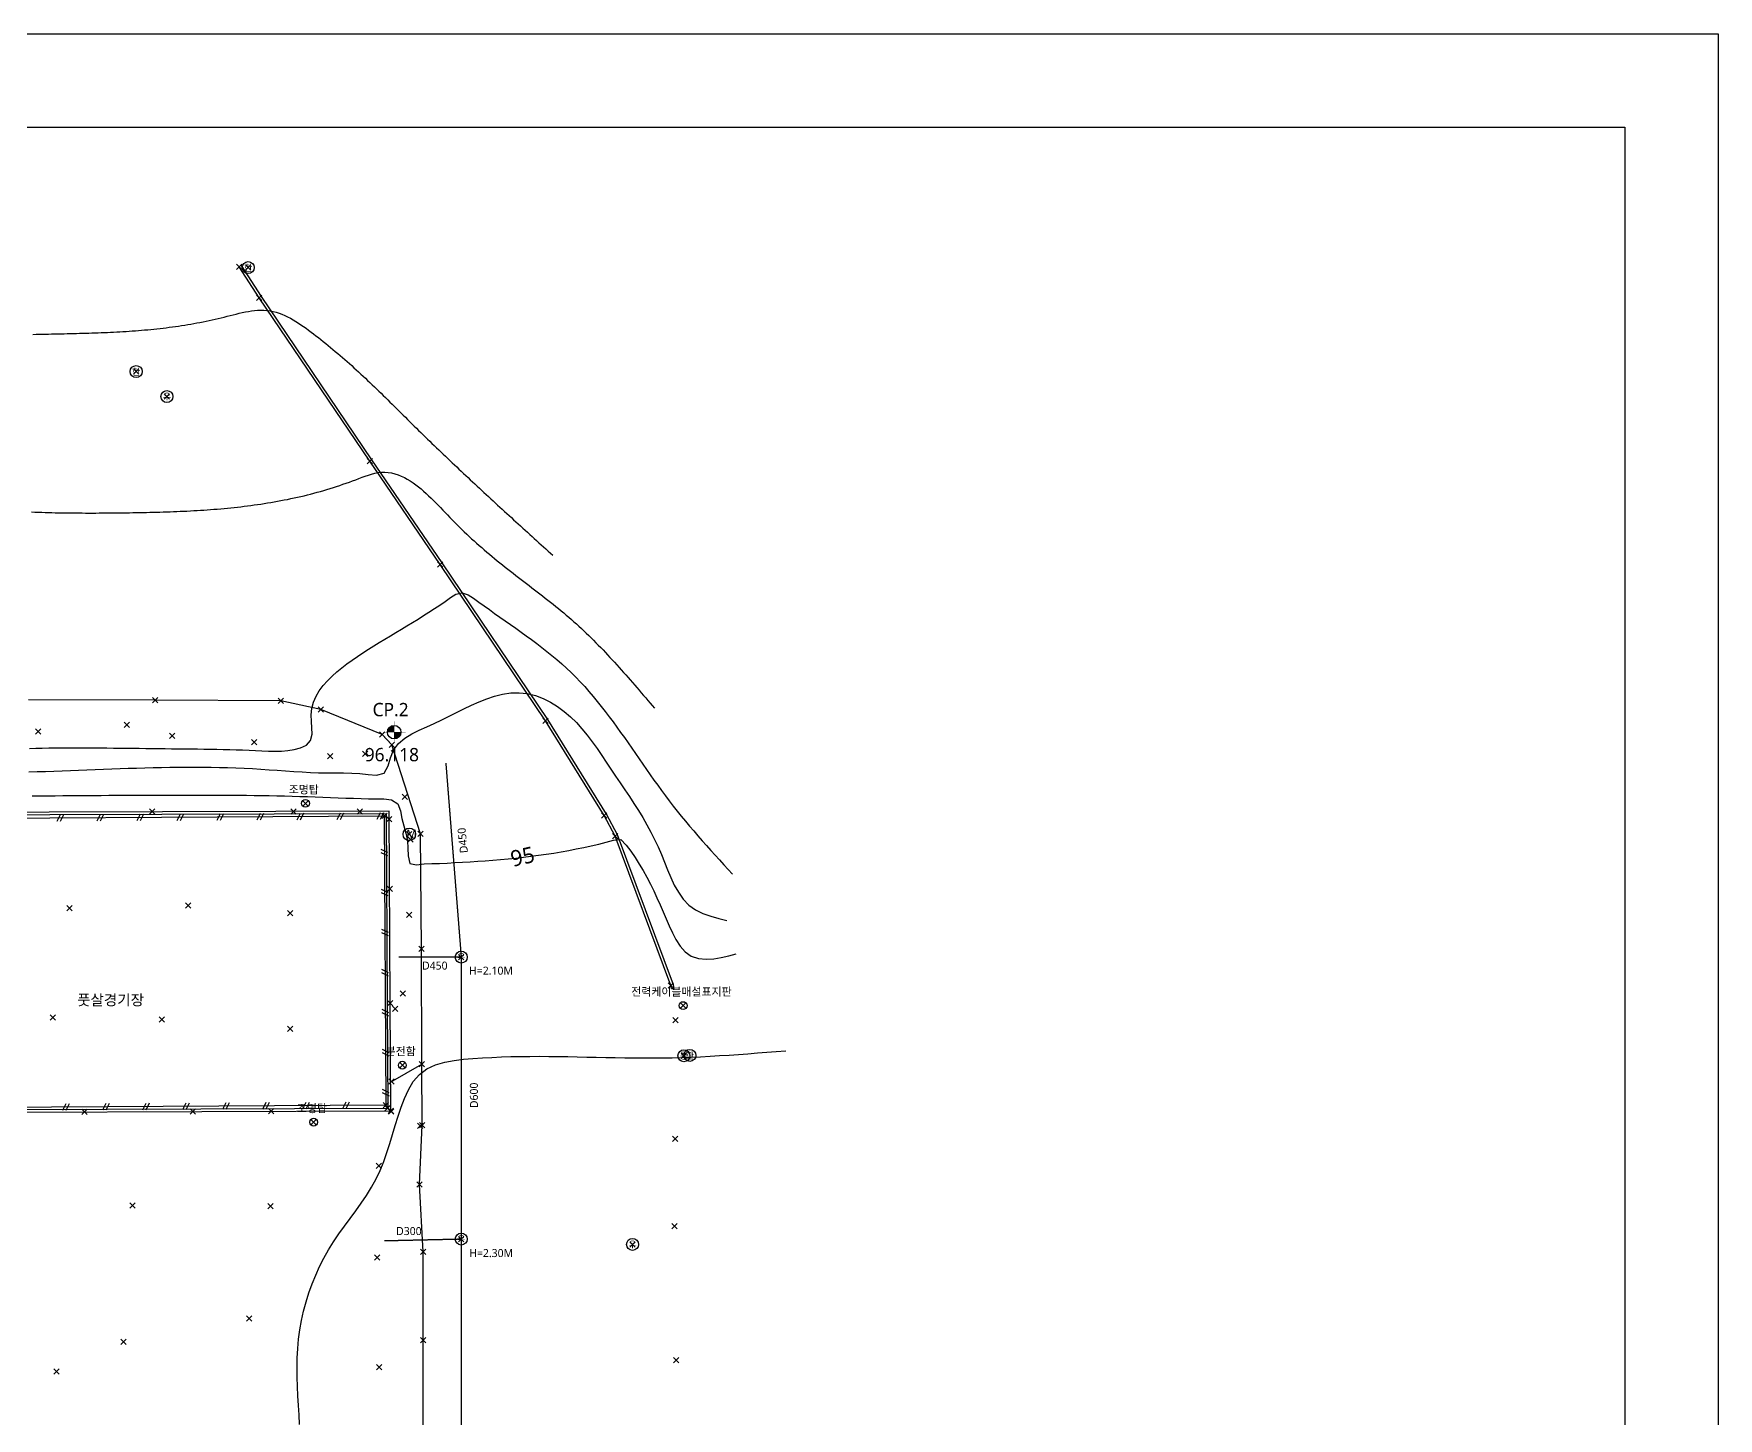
# Model space of a CAD drawing. Header units: millimetres. Extents: x 0 to 294000, y 0 to 207900.
# Drawn here: x 167671 to 294000, y 104083 to 207900 of the extents above; entities that cross this region are included whole.
import ezdxf
from ezdxf.enums import TextEntityAlignment as Align

# ---------------------------------------------------------------- set-up
doc = ezdxf.new("R2010")
doc.units = ezdxf.units.MM
doc.header["$MEASUREMENT"] = 0
doc.header["$PDMODE"] = 3
doc.header["$PDSIZE"] = 200
doc.linetypes.add('DASHED2', pattern=[0.375, 0.25, -0.125])
for name, color, linetype in [('1M(48)', 48, 'Continuous'), ('5M(86)', 86, 'Continuous'), ("CON'C(31)", 251, 'Continuous'), ('FORM', 7, 'Continuous'), ('PTLAYER', 1, 'Continuous'), ('TEXT', 7, 'Continuous'), ('경계석(33)', 6, 'Continuous'), ('기타맨홀(25)', 25, 'Continuous'), ('도근점(1)', 1, 'Continuous'), ('도시가스맨홀(50)', 50, 'Continuous'), ('우수맨홀(42)', 42, 'Continuous'), ('콘크리트수로(5)', 8, 'Continuous'), ('통신맨홀(4)', 4, 'Continuous'), ('한전맨홀(1)', 1, 'Continuous'), ('휀스(70)', 4, 'Continuous')]:
    doc.layers.add(name, color=color, linetype=linetype)
doc.styles.add('Arial_4', font='malgun.ttf')
doc.styles.add('돋음체', font='malgun.ttf')

# ---------------------------------------------------------------- blocks, each defined once
blk = doc.blocks.new('P')
at = {"layer": '휀스(70)', "linetype": 'Continuous'}
for points in [[(-0.25, -0.25), (0, 0.25)], [(0, -0.25), (0.25, 0.25)]]:
    blk.add_lwpolyline(points, dxfattribs=at)
blk = doc.blocks.new('w')
at = {"layer": '우수맨홀(42)'}
blk.add_circle((0, 0), 0.75, dxfattribs=at)
at = {"layer": '우수맨홀(42)', "style": '돋음체'}
blk.add_text('우', height=0.8, dxfattribs=at).set_placement((0, 0), align=Align.MIDDLE)
blk = doc.blocks.new('t-')
at = {"layer": '통신맨홀(4)'}
blk.add_circle((0, 0), 0.75, dxfattribs=at)
at = {"layer": '통신맨홀(4)', "style": '돋음체'}
blk.add_text('통', height=0.8, dxfattribs=at).set_placement((0.01, 0.01), align=Align.MIDDLE)
blk = doc.blocks.new('e-')
at = {"layer": '한전맨홀(1)'}
blk.add_circle((0, 0), 0.75, dxfattribs=at)
at = {"layer": '한전맨홀(1)', "style": '돋음체'}
blk.add_text('한', height=0.8, rotation=0.4266, dxfattribs=at).set_placement((0, 0), align=Align.MIDDLE)
blk = doc.blocks.new('m')
at = {"layer": '기타맨홀(25)'}
blk.add_circle((0, 0), 0.78, dxfattribs=at)
at = {"layer": '기타맨홀(25)', "linetype": 'Continuous', "style": '돋음체'}
blk.add_text('M', height=1.1, dxfattribs=at).set_placement((-0.37, -0.52))
blk = doc.blocks.new('A$C483728D8')
at = {"layer": '도근점(1)', "color": 1, "const_width": 0.506}
for points in [[(0.8, 1.08, 0.414214), (0.55, 0.82, 1)], [(0.8, 0.57, 0.414214), (1.06, 0.82, 1)]]:
    blk.add_lwpolyline(points, format="xyb", dxfattribs=at)
at = {"layer": '도근점(1)', "color": 1, "const_width": 0.02}
for points in [[(0.8, 0), (0.8, 1.63)], [(1.66, 0.82), (0, 0.82)]]:
    blk.add_lwpolyline(points, dxfattribs=at)
at = {"layer": '도근점(1)', "color": 1}
blk.add_circle((0.8, 0.82), 0.506, dxfattribs=at)

msp = doc.modelspace()

# ---------------------------------------------------------------- linework, layer by layer
at = {"layer": '1M(48)'}
for points in [[(167616, 185357), (167849, 185362), (167849, 185362), (168082, 185367), (168082, 185367), (168314, 185372), (168314, 185372), (168547, 185377), (168547, 185377), (168780, 185382), (168780, 185382), (169013, 185387), (169013, 185387), (169245, 185392), (169245, 185392), (169478, 185397), (169478, 185397), (169711, 185402), (169711, 185402), (169944, 185407), (169944, 185407), (170177, 185412), (170177, 185412), (170409, 185417), (170409, 185417), (170642, 185423), (170642, 185423), (170875, 185429), (170875, 185429), (171108, 185435), (171108, 185435), (171340, 185441), (171340, 185441), (171573, 185448), (171573, 185448), (171806, 185455), (171806, 185455), (172039, 185462), (172039, 185462), (172271, 185470), (172271, 185470), (172504, 185478), (172504, 185478), (172737, 185487), (172737, 185487), (172969, 185497), (172969, 185497), (173202, 185507), (173202, 185507), (173435, 185518), (173435, 185518), (173667, 185529), (173667, 185529), (173900, 185541), (173900, 185541), (174132, 185554), (174132, 185554), (174365, 185567), (174365, 185567), (174597, 185582), (174597, 185582), (174829, 185597), (174829, 185597), (175062, 185613), (175062, 185613), (175294, 185630), (175294, 185630), (175526, 185648), (175526, 185648), (175758, 185667), (175758, 185667), (175990, 185687), (175990, 185687), (176222, 185708), (176222, 185708), (176454, 185730), (176454, 185730), (176685, 185754), (176685, 185754), (176917, 185778), (176917, 185778), (177148, 185804), (177148, 185804), (177379, 185830), (177379, 185830), (177611, 185858), (177611, 185858), (177842, 185888), (177842, 185888), (178072, 185918), (178072, 185918), (178303, 185950), (178303, 185950), (178534, 185983), (178534, 185983), (178764, 186018), (178764, 186018), (178994, 186054), (178994, 186054), (179224, 186091), (179224, 186091), (179453, 186130), (179453, 186130), (179683, 186170), (179683, 186170), (179912, 186212), (179912, 186212), (180140, 186255), (180140, 186255), (180369, 186300), (180369, 186300), (180597, 186346), (180597, 186346), (180825, 186394), (180825, 186394), (181053, 186443), (181053, 186443), (181280, 186494), (181280, 186494), (181507, 186546), (181507, 186546), (181733, 186600), (181733, 186600), (181959, 186655), (181959, 186655), (182185, 186712), (182185, 186712), (182411, 186770), (182411, 186770), (182636, 186827), (182636, 186827), (182862, 186883), (182862, 186883), (183089, 186938), (183089, 186938), (183316, 186989), (183316, 186989), (183544, 187036), (183544, 187036), (183773, 187078), (183773, 187078), (184003, 187114), (184003, 187114), (184234, 187143), (184234, 187143), (184466, 187162), (184466, 187162), (184699, 187171), (184699, 187171), (184931, 187169), (184931, 187169), (185164, 187153), (185164, 187153), (185395, 187123), (185395, 187123), (185623, 187077), (185623, 187077), (185848, 187018), (185848, 187018), (186070, 186947), (186070, 186947), (186287, 186865), (186287, 186865), (186501, 186773), (186501, 186773), (186711, 186672), (186711, 186672), (186918, 186564), (186918, 186564), (187120, 186450), (187120, 186450), (187320, 186330), (187320, 186330), (187516, 186205), (187516, 186205), (187710, 186076), (187710, 186076), (187902, 185944), (187902, 185944), (188092, 185809), (188092, 185809), (188280, 185672), (188280, 185672), (188467, 185533), (188467, 185533), (188653, 185393), (188653, 185393), (188838, 185252), (188838, 185252), (189022, 185109), (189022, 185109), (189206, 184966), (189206, 184966), (189388, 184821), (189388, 184821), (189570, 184675), (189570, 184675), (189751, 184529), (189751, 184529), (189930, 184381), (189930, 184381), (190110, 184232), (190110, 184232), (190288, 184083), (190288, 184083), (190466, 183932), (190466, 183932), (190643, 183781), (190643, 183781), (190819, 183628), (190819, 183628), (190994, 183475), (190994, 183475), (191169, 183321), (191169, 183321), (191343, 183167), (191343, 183167), (191516, 183011), (191516, 183011), (191689, 182855), (191689, 182855), (191861, 182698), (191861, 182698), (192032, 182540), (192032, 182540), (192203, 182382), (192203, 182382), (192373, 182223), (192373, 182223), (192543, 182064), (192543, 182064), (192712, 181904), (192712, 181904), (192881, 181744), (192881, 181744), (193050, 181583), (193050, 181583), (193218, 181422), (193218, 181422), (193385, 181260), (193385, 181260), (193552, 181098), (193552, 181098), (193719, 180936), (193719, 180936), (193886, 180773), (193886, 180773), (194052, 180610), (194052, 180610), (194218, 180447), (194218, 180447), (194384, 180284), (194384, 180284), (194550, 180120), (194550, 180120), (194716, 179957), (194716, 179957), (194881, 179793), (194881, 179793), (195046, 179629), (195046, 179629), (195212, 179465), (195212, 179465), (195377, 179301), (195377, 179301), (195543, 179137), (195543, 179137), (195708, 178973), (195708, 178973), (195873, 178810), (195873, 178810), (196039, 178646), (196039, 178646), (196205, 178483), (196205, 178483), (196371, 178319), (196371, 178319), (196537, 178156), (196537, 178156), (196703, 177993), (196703, 177993), (196870, 177830), (196870, 177830), (197037, 177668), (197037, 177668), (197204, 177506), (197204, 177506), (197371, 177344), (197371, 177344), (197538, 177182), (197538, 177182), (197706, 177020), (197706, 177020), (197874, 176859), (197874, 176859), (198042, 176698), (198042, 176698), (198210, 176537), (198210, 176537), (198378, 176376), (198378, 176376), (198547, 176215), (198547, 176215), (198715, 176054), (198715, 176054), (198884, 175894), (198884, 175894), (199053, 175734), (199053, 175734), (199222, 175574), (199222, 175574), (199391, 175414), (199391, 175414), (199561, 175254), (199561, 175254), (199730, 175095), (199730, 175095), (199900, 174935), (199900, 174935), (200070, 174776), (200070, 174776), (200240, 174617), (200240, 174617), (200410, 174458), (200410, 174458), (200580, 174299), (200580, 174299), (200751, 174140), (200751, 174140), (200921, 173982), (200921, 173982), (201092, 173823), (201092, 173823), (201263, 173665), (201263, 173665), (201433, 173507), (201433, 173507), (201604, 173349), (201604, 173349), (201775, 173191), (201775, 173191), (201946, 173033), (201946, 173033), (202118, 172875), (202118, 172875), (202289, 172717), (202289, 172717), (202460, 172560), (202460, 172560), (202632, 172402), (202632, 172402), (202803, 172245), (202803, 172245), (202975, 172087), (202975, 172087), (203147, 171930), (203147, 171930), (203318, 171773), (203318, 171773), (203490, 171616), (203490, 171616), (203662, 171459), (203662, 171459), (203834, 171302), (203834, 171302), (204006, 171145), (204006, 171145), (204178, 170988), (204178, 170988), (204350, 170831), (204350, 170831), (204522, 170674), (204522, 170674), (204694, 170517), (204694, 170517), (204867, 170361), (204867, 170361), (205039, 170204), (205039, 170204), (205211, 170047), (205211, 170047), (205383, 169891), (205383, 169891), (205556, 169734), (205556, 169734), (205728, 169578), (205728, 169578), (205900, 169421), (205900, 169421), (206073, 169265), (206073, 169265), (206245, 169108), (206245, 169108), (206418, 168952), (206418, 168952), (206590, 168795)], [(167511, 172038), (167764, 172029), (167764, 172029), (168017, 172020), (168017, 172020), (168271, 172013), (168271, 172013), (168524, 172005), (168524, 172005), (168777, 171999), (168777, 171999), (169031, 171993), (169031, 171993), (169284, 171987), (169284, 171987), (169537, 171982), (169537, 171982), (169791, 171978), (169791, 171978), (170044, 171974), (170044, 171974), (170297, 171971), (170297, 171971), (170551, 171968), (170551, 171968), (170804, 171966), (170804, 171966), (171058, 171964), (171058, 171964), (171311, 171963), (171311, 171963), (171564, 171962), (171564, 171962), (171818, 171962), (171818, 171962), (172071, 171962), (172071, 171962), (172325, 171962), (172325, 171962), (172578, 171963), (172578, 171963), (172832, 171964), (172832, 171964), (173085, 171966), (173085, 171966), (173338, 171968), (173338, 171968), (173592, 171970), (173592, 171970), (173845, 171973), (173845, 171973), (174099, 171976), (174099, 171976), (174352, 171979), (174352, 171979), (174605, 171983), (174605, 171983), (174859, 171987), (174859, 171987), (175112, 171991), (175112, 171991), (175366, 171995), (175366, 171995), (175619, 172000), (175619, 172000), (175872, 172005), (175872, 172005), (176126, 172010), (176126, 172010), (176379, 172016), (176379, 172016), (176632, 172022), (176632, 172022), (176886, 172028), (176886, 172028), (177139, 172035), (177139, 172035), (177392, 172043), (177392, 172043), (177646, 172051), (177646, 172051), (177899, 172060), (177899, 172060), (178152, 172069), (178152, 172069), (178405, 172079), (178405, 172079), (178658, 172089), (178658, 172089), (178912, 172100), (178912, 172100), (179165, 172112), (179165, 172112), (179418, 172125), (179418, 172125), (179671, 172139), (179671, 172139), (179924, 172153), (179924, 172153), (180177, 172169), (180177, 172169), (180430, 172185), (180430, 172185), (180683, 172202), (180683, 172202), (180935, 172220), (180935, 172220), (181188, 172240), (181188, 172240), (181441, 172260), (181441, 172260), (181693, 172281), (181693, 172281), (181946, 172304), (181946, 172304), (182198, 172327), (182198, 172327), (182450, 172352), (182450, 172352), (182702, 172378), (182702, 172378), (182954, 172406), (182954, 172406), (183206, 172434), (183206, 172434), (183458, 172464), (183458, 172464), (183709, 172495), (183709, 172495), (183960, 172528), (183960, 172528), (184211, 172562), (184211, 172562), (184462, 172597), (184462, 172597), (184713, 172634), (184713, 172634), (184964, 172673), (184964, 172673), (185214, 172713), (185214, 172713), (185464, 172754), (185464, 172754), (185714, 172797), (185714, 172797), (185963, 172842), (185963, 172842), (186212, 172889), (186212, 172889), (186461, 172937), (186461, 172937), (186709, 172986), (186709, 172986), (186958, 173038), (186958, 173038), (187205, 173091), (187205, 173091), (187453, 173146), (187453, 173146), (187700, 173203), (187700, 173203), (187946, 173261), (187946, 173261), (188192, 173322), (188192, 173322), (188438, 173384), (188438, 173384), (188683, 173448), (188683, 173448), (188928, 173514), (188928, 173514), (189172, 173582), (189172, 173582), (189416, 173652), (189416, 173652), (189659, 173724), (189659, 173724), (189901, 173797), (189901, 173797), (190143, 173873), (190143, 173873), (190384, 173951), (190384, 173951), (190625, 174030), (190625, 174030), (190865, 174112), (190865, 174112), (191104, 174195), (191104, 174195), (191342, 174281), (191342, 174281), (191580, 174369), (191580, 174369), (191817, 174458), (191817, 174458), (192054, 174549), (192054, 174549), (192291, 174638), (192291, 174638), (192529, 174724), (192529, 174724), (192770, 174805), (192770, 174805), (193012, 174878), (193012, 174878), (193258, 174939), (193258, 174939), (193507, 174987), (193507, 174987), (193759, 175015), (193759, 175015), (194012, 175021), (194012, 175021), (194265, 175004), (194265, 175004), (194515, 174965), (194515, 174965), (194761, 174905), (194761, 174905), (195003, 174828), (195003, 174828), (195238, 174733), (195238, 174733), (195467, 174625), (195467, 174625), (195689, 174504), (195689, 174504), (195906, 174372), (195906, 174372), (196116, 174231), (196116, 174231), (196322, 174083), (196322, 174083), (196522, 173928), (196522, 173928), (196718, 173767), (196718, 173767), (196911, 173602), (196911, 173602), (197099, 173433), (197099, 173433), (197285, 173260), (197285, 173260), (197468, 173085), (197468, 173085), (197648, 172907), (197648, 172907), (197827, 172728), (197827, 172728), (198005, 172547), (198005, 172547), (198181, 172365), (198181, 172365), (198356, 172182), (198356, 172182), (198531, 171999), (198531, 171999), (198706, 171815), (198706, 171815), (198882, 171632), (198882, 171632), (199058, 171450), (199058, 171450), (199234, 171268), (199234, 171268), (199413, 171088), (199413, 171088), (199592, 170909), (199592, 170909), (199773, 170732), (199773, 170732), (199956, 170556), (199956, 170556), (200140, 170382), (200140, 170382), (200325, 170209), (200325, 170209), (200511, 170037), (200511, 170037), (200699, 169867), (200699, 169867), (200887, 169697), (200887, 169697), (201077, 169530), (201077, 169530), (201268, 169363), (201268, 169363), (201460, 169198), (201460, 169198), (201653, 169034), (201653, 169034), (201847, 168871), (201847, 168871), (202042, 168709), (202042, 168709), (202238, 168548), (202238, 168548), (202434, 168388), (202434, 168388), (202632, 168228), (202632, 168228), (202830, 168070), (202830, 168070), (203028, 167913), (203028, 167913), (203227, 167756), (203227, 167756), (203427, 167599), (203427, 167599), (203627, 167444), (203627, 167444), (203827, 167288), (203827, 167288), (204027, 167134), (204027, 167134), (204228, 166979), (204228, 166979), (204429, 166825), (204429, 166825), (204630, 166670), (204630, 166670), (204831, 166516), (204831, 166516), (205032, 166362), (205032, 166362), (205233, 166208), (205233, 166208), (205434, 166053), (205434, 166053), (205635, 165898), (205635, 165898), (205835, 165742), (205835, 165742), (206034, 165586), (206034, 165586), (206234, 165430), (206234, 165430), (206432, 165273), (206432, 165273), (206630, 165115), (206630, 165115), (206828, 164956), (206828, 164956), (207024, 164796), (207024, 164796), (207220, 164635), (207220, 164635), (207415, 164472), (207415, 164472), (207609, 164309), (207609, 164309), (207801, 164144), (207801, 164144), (207993, 163978), (207993, 163978), (208183, 163811), (208183, 163811), (208372, 163642), (208372, 163642), (208559, 163471), (208559, 163471), (208745, 163299), (208745, 163299), (208930, 163126), (208930, 163126), (209113, 162951), (209113, 162951), (209295, 162775), (209295, 162775), (209476, 162597), (209476, 162597), (209656, 162418), (209656, 162418), (209834, 162239), (209834, 162239), (210012, 162058), (210012, 162058), (210188, 161876), (210188, 161876), (210364, 161693), (210364, 161693), (210538, 161509), (210538, 161509), (210712, 161325), (210712, 161325), (210885, 161139), (210885, 161139), (211057, 160953), (211057, 160953), (211228, 160766), (211228, 160766), (211398, 160578), (211398, 160578), (211568, 160390), (211568, 160390), (211737, 160201), (211737, 160201), (211905, 160012), (211905, 160012), (212073, 159822), (212073, 159822), (212240, 159631), (212240, 159631), (212407, 159441), (212407, 159441), (212573, 159249), (212573, 159249), (212739, 159058), (212739, 159058), (212904, 158866), (212904, 158866), (213070, 158674), (213070, 158674), (213235, 158481), (213235, 158481), (213399, 158289), (213399, 158289), (213564, 158096), (213564, 158096), (213728, 157903), (213728, 157903), (213892, 157710), (213892, 157710), (214056, 157517), (214056, 157517), (214220, 157324)], [(167345, 154315), (167829, 154326), (167829, 154326), (168314, 154336), (168314, 154336), (168799, 154343), (168799, 154343), (169283, 154349), (169283, 154349), (169768, 154353), (169768, 154353), (170253, 154356), (170253, 154356), (170737, 154357), (170737, 154357), (171222, 154357), (171222, 154357), (171707, 154355), (171707, 154355), (172192, 154353), (172192, 154353), (172676, 154349), (172676, 154349), (173161, 154345), (173161, 154345), (173646, 154340), (173646, 154340), (174130, 154335), (174130, 154335), (174615, 154329), (174615, 154329), (175100, 154323), (175100, 154323), (175584, 154317), (175584, 154317), (176069, 154311), (176069, 154311), (176554, 154304), (176554, 154304), (177038, 154298), (177038, 154298), (177523, 154292), (177523, 154292), (178008, 154287), (178008, 154287), (178492, 154282), (178492, 154282), (178977, 154278), (178977, 154278), (179462, 154273), (179462, 154273), (179947, 154268), (179947, 154268), (180431, 154263), (180431, 154263), (180916, 154256), (180916, 154256), (181401, 154248), (181401, 154248), (181885, 154238), (181885, 154238), (182370, 154226), (182370, 154226), (182854, 154211), (182854, 154211), (183339, 154193), (183339, 154193), (183823, 154172), (183823, 154172), (184307, 154147), (184307, 154147), (184791, 154120), (184791, 154120), (185275, 154099), (185275, 154099), (185760, 154093), (185760, 154093), (186244, 154109), (186244, 154109), (186727, 154152), (186727, 154152), (187206, 154226), (187206, 154226), (187676, 154342), (187676, 154342), (188116, 154543), (188116, 154543), (188436, 154898), (188436, 154898), (188542, 155368), (188542, 155368), (188536, 155852), (188536, 155852), (188500, 156336), (188500, 156336), (188488, 156820), (188488, 156820), (188533, 157302), (188533, 157302), (188655, 157771), (188655, 157771), (188844, 158217), (188844, 158217), (189089, 158635), (189089, 158635), (189377, 159024), (189377, 159024), (189697, 159388), (189697, 159388), (190041, 159730), (190041, 159730), (190403, 160052), (190403, 160052), (190779, 160358), (190779, 160358), (191165, 160651), (191165, 160651), (191558, 160934), (191558, 160934), (191957, 161210), (191957, 161210), (192360, 161480), (192360, 161480), (192766, 161745), (192766, 161745), (193175, 162005), (193175, 162005), (193587, 162260), (193587, 162260), (194000, 162513), (194000, 162513), (194416, 162763), (194416, 162763), (194832, 163012), (194832, 163012), (195248, 163260), (195248, 163260), (195664, 163508), (195664, 163508), (196079, 163758), (196079, 163758), (196493, 164011), (196493, 164011), (196905, 164267), (196905, 164267), (197314, 164527), (197314, 164527), (197720, 164792), (197720, 164792), (198122, 165062), (198122, 165062), (198521, 165338), (198521, 165338), (198916, 165619), (198916, 165619), (199329, 165871), (199329, 165871), (199797, 165975), (199797, 165975), (200254, 165826), (200254, 165826), (200662, 165565), (200662, 165565), (201054, 165280), (201054, 165280), (201447, 164996), (201447, 164996), (201842, 164715), (201842, 164715), (202237, 164434), (202237, 164434), (202634, 164155), (202634, 164155), (203030, 163877), (203030, 163877), (203427, 163598), (203427, 163598), (203823, 163318), (203823, 163318), (204217, 163037), (204217, 163037), (204611, 162754), (204611, 162754), (205002, 162468), (205002, 162468), (205391, 162178), (205391, 162178), (205776, 161885), (205776, 161885), (206158, 161586), (206158, 161586), (206535, 161281), (206535, 161281), (206907, 160970), (206907, 160970), (207272, 160652), (207272, 160652), (207631, 160326), (207631, 160326), (207983, 159992), (207983, 159992), (208326, 159650), (208326, 159650), (208662, 159301), (208662, 159301), (208990, 158943), (208990, 158943), (209310, 158580), (209310, 158580), (209624, 158211), (209624, 158211), (209932, 157836), (209932, 157836), (210235, 157457), (210235, 157457), (210532, 157075), (210532, 157075), (210825, 156689), (210825, 156689), (211114, 156300), (211114, 156300), (211400, 155908), (211400, 155908), (211683, 155514), (211683, 155514), (211963, 155119), (211963, 155119), (212242, 154722), (212242, 154722), (212519, 154325), (212519, 154325), (212796, 153927), (212796, 153927), (213072, 153529), (213072, 153529), (213348, 153130), (213348, 153130), (213626, 152733), (213626, 152733), (213904, 152336), (213904, 152336), (214184, 151940), (214184, 151940), (214466, 151546), (214466, 151546), (214751, 151154), (214751, 151154), (215039, 150764), (215039, 150764), (215331, 150377), (215331, 150377), (215626, 149993), (215626, 149993), (215926, 149612), (215926, 149612), (216231, 149235), (216231, 149235), (216538, 148860), (216538, 148860), (216850, 148489), (216850, 148489), (217164, 148120), (217164, 148120), (217481, 147753), (217481, 147753), (217801, 147389), (217801, 147389), (218123, 147027), (218123, 147027), (218446, 146666), (218446, 146666), (218772, 146306), (218772, 146306), (219098, 145948), (219098, 145948), (219425, 145590), (219425, 145590), (219753, 145233), (219753, 145233), (220081, 144877)], [(167318, 152550), (167938, 152568), (167938, 152568), (168559, 152588), (168559, 152588), (169180, 152609), (169180, 152609), (169800, 152631), (169800, 152631), (170421, 152654), (170421, 152654), (171042, 152678), (171042, 152678), (171662, 152703), (171662, 152703), (172283, 152727), (172283, 152727), (172903, 152751), (172903, 152751), (173524, 152775), (173524, 152775), (174145, 152797), (174145, 152797), (174765, 152819), (174765, 152819), (175386, 152839), (175386, 152839), (176007, 152857), (176007, 152857), (176628, 152873), (176628, 152873), (177248, 152887), (177248, 152887), (177869, 152898), (177869, 152898), (178490, 152906), (178490, 152906), (179111, 152911), (179111, 152911), (179732, 152912), (179732, 152912), (180353, 152909), (180353, 152909), (180974, 152902), (180974, 152902), (181595, 152890), (181595, 152890), (182216, 152874), (182216, 152874), (182837, 152853), (182837, 152853), (183457, 152827), (183457, 152827), (184078, 152795), (184078, 152795), (184697, 152757), (184697, 152757), (185317, 152716), (185317, 152716), (185937, 152672), (185937, 152672), (186556, 152628), (186556, 152628), (187176, 152586), (187176, 152586), (187795, 152547), (187795, 152547), (188416, 152514), (188416, 152514), (189036, 152489), (189036, 152489), (189657, 152474), (189657, 152474), (190278, 152471), (190278, 152471), (190899, 152474), (190899, 152474), (191520, 152464), (191520, 152464), (192140, 152430), (192140, 152430), (192757, 152360), (192757, 152360), (193374, 152295), (193374, 152295), (193957, 152461), (193957, 152461), (194257, 152997), (194257, 152997), (194432, 153593), (194432, 153593), (194661, 154169), (194661, 154169), (195023, 154672), (195023, 154672), (195491, 155079), (195491, 155079), (196020, 155403), (196020, 155403), (196578, 155675), (196578, 155675), (197147, 155925), (197147, 155925), (197713, 156178), (197713, 156178), (198274, 156446), (198274, 156446), (198830, 156723), (198830, 156723), (199384, 157003), (199384, 157003), (199939, 157281), (199939, 157281), (200499, 157550), (200499, 157550), (201066, 157804), (201066, 157804), (201643, 158033), (201643, 158033), (202232, 158228), (202232, 158228), (202835, 158378), (202835, 158378), (203449, 158468), (203449, 158468), (204069, 158486), (204069, 158486), (204686, 158420), (204686, 158420), (205289, 158271), (205289, 158271), (205869, 158051), (205869, 158051), (206425, 157775), (206425, 157775), (206954, 157450), (206954, 157450), (207454, 157082), (207454, 157082), (207925, 156677), (207925, 156677), (208368, 156242), (208368, 156242), (208785, 155782), (208785, 155782), (209180, 155302), (209180, 155302), (209556, 154808), (209556, 154808), (209917, 154303), (209917, 154303), (210268, 153790), (210268, 153790), (210612, 153273), (210612, 153273), (210954, 152755), (210954, 152755), (211299, 152238), (211299, 152238), (211646, 151724), (211646, 151724), (211995, 151210), (211995, 151210), (212341, 150695), (212341, 150695), (212684, 150176), (212684, 150176), (213019, 149654), (213019, 149654), (213344, 149125), (213344, 149125), (213657, 148588), (213657, 148588), (213955, 148043), (213955, 148043), (214236, 147489), (214236, 147489), (214498, 146926), (214498, 146926), (214740, 146354), (214740, 146354), (214970, 145778), (214970, 145778), (215201, 145201), (215201, 145201), (215443, 144629), (215443, 144629), (215709, 144068), (215709, 144068), (216013, 143527), (216013, 143527), (216371, 143020), (216371, 143020), (216796, 142568), (216796, 142568), (217296, 142201), (217296, 142201), (217853, 141927), (217853, 141927), (218439, 141722), (218439, 141722), (219038, 141560), (219038, 141560), (219643, 141417)], [(187615, 103626), (187569, 104336), (187569, 104336), (187525, 105047), (187525, 105047), (187484, 105757), (187484, 105757), (187452, 106468), (187452, 106468), (187431, 107179), (187431, 107179), (187425, 107891), (187425, 107891), (187439, 108603), (187439, 108603), (187476, 109313), (187476, 109313), (187539, 110022), (187539, 110022), (187632, 110728), (187632, 110728), (187756, 111428), (187756, 111428), (187911, 112123), (187911, 112123), (188095, 112810), (188095, 112810), (188308, 113489), (188308, 113489), (188550, 114158), (188550, 114158), (188819, 114817), (188819, 114817), (189115, 115464), (189115, 115464), (189438, 116098), (189438, 116098), (189787, 116718), (189787, 116718), (190162, 117323), (190162, 117323), (190561, 117912), (190561, 117912), (190976, 118491), (190976, 118491), (191399, 119063), (191399, 119063), (191822, 119635), (191822, 119635), (192238, 120212), (192238, 120212), (192639, 120800), (192639, 120800), (193015, 121405), (193015, 121405), (193356, 122029), (193356, 122029), (193654, 122675), (193654, 122675), (193917, 123336), (193917, 123336), (194153, 124008), (194153, 124008), (194370, 124685), (194370, 124685), (194578, 125366), (194578, 125366), (194785, 126047), (194785, 126047), (194999, 126726), (194999, 126726), (195227, 127400), (195227, 127400), (195480, 128065), (195480, 128065), (195775, 128712), (195775, 128712), (196138, 129324), (196138, 129324), (196596, 129867), (196596, 129867), (197164, 130293), (197164, 130293), (197809, 130592), (197809, 130592), (198492, 130790), (198492, 130790), (199191, 130918), (199191, 130918), (199898, 131002), (199898, 131002), (200607, 131061), (200607, 131061), (201317, 131109), (201317, 131109), (202028, 131147), (202028, 131147), (202739, 131178), (202739, 131178), (203450, 131200), (203450, 131200), (204162, 131214), (204162, 131214), (204873, 131222), (204873, 131222), (205585, 131224), (205585, 131224), (206297, 131221), (206297, 131221), (207008, 131213), (207008, 131213), (207720, 131201), (207720, 131201), (208431, 131187), (208431, 131187), (209143, 131172), (209143, 131172), (209854, 131156), (209854, 131156), (210566, 131140), (210566, 131140), (211277, 131126), (211277, 131126), (211989, 131114), (211989, 131114), (212700, 131106), (212700, 131106), (213412, 131102), (213412, 131102), (214124, 131103), (214124, 131103), (214835, 131109), (214835, 131109), (215547, 131122), (215547, 131122), (216258, 131141), (216258, 131141), (216969, 131167), (216969, 131167), (217680, 131198), (217680, 131198), (218391, 131235), (218391, 131235), (219102, 131276), (219102, 131276), (219812, 131322), (219812, 131322), (220522, 131371), (220522, 131371), (221231, 131423), (221231, 131423), (221941, 131477), (221941, 131477), (222650, 131533), (222650, 131533), (223360, 131590), (223360, 131590), (224069, 131648)]]:
    msp.add_lwpolyline(points, dxfattribs=at)
at = {"layer": '5M(86)'}
msp.add_lwpolyline([(167561, 150749), (168135, 150754), (168135, 150754), (168708, 150759), (168708, 150759), (169282, 150764), (169282, 150764), (169855, 150769), (169855, 150769), (170429, 150774), (170429, 150774), (171002, 150778), (171002, 150778), (171576, 150782), (171576, 150782), (172149, 150786), (172149, 150786), (172723, 150790), (172723, 150790), (173296, 150793), (173296, 150793), (173869, 150796), (173869, 150796), (174443, 150799), (174443, 150799), (175016, 150802), (175016, 150802), (175590, 150805), (175590, 150805), (176163, 150807), (176163, 150807), (176737, 150809), (176737, 150809), (177310, 150811), (177310, 150811), (177884, 150813), (177884, 150813), (178457, 150814), (178457, 150814), (179031, 150815), (179031, 150815), (179604, 150815), (179604, 150815), (180178, 150815), (180178, 150815), (180751, 150814), (180751, 150814), (181325, 150812), (181325, 150812), (181898, 150809), (181898, 150809), (182472, 150806), (182472, 150806), (183045, 150801), (183045, 150801), (183619, 150795), (183619, 150795), (184192, 150788), (184192, 150788), (184765, 150779), (184765, 150779), (185339, 150770), (185339, 150770), (185912, 150758), (185912, 150758), (186486, 150745), (186486, 150745), (187059, 150731), (187059, 150731), (187632, 150714), (187632, 150714), (188205, 150696), (188205, 150696), (188778, 150676), (188778, 150676), (189352, 150655), (189352, 150655), (189925, 150633), (189925, 150633), (190498, 150611), (190498, 150611), (191071, 150591), (191071, 150591), (191644, 150571), (191644, 150571), (192217, 150554), (192217, 150554), (192790, 150540), (192790, 150540), (193364, 150529), (193364, 150529), (193937, 150523), (193937, 150523), (194505, 150457), (194505, 150457), (194984, 150159), (194984, 150159), (195169, 149622), (195169, 149622), (195272, 149058), (195272, 149058), (195421, 148505), (195421, 148505), (195578, 147953), (195578, 147953), (195690, 147391), (195690, 147391), (195717, 146819), (195717, 146819), (195742, 146246), (195742, 146246), (195880, 145692), (195880, 145692), (196387, 145589), (196387, 145589), (196955, 145650), (196955, 145650), (197528, 145671), (197528, 145671), (198101, 145694), (198101, 145694), (198674, 145719), (198674, 145719), (199247, 145746), (199247, 145746), (199820, 145776), (199820, 145776), (200392, 145809), (200392, 145809), (200965, 145846), (200965, 145846), (201537, 145886), (201537, 145886), (202109, 145931), (202109, 145931), (202680, 145980), (202680, 145980), (203251, 146033), (203251, 146033), (203821, 146091), (203821, 146091), (204391, 146155), (204391, 146155), (204961, 146224), (204961, 146224), (205529, 146299), (205529, 146299), (206097, 146380), (206097, 146380), (206664, 146468), (206664, 146468), (207230, 146562), (207230, 146562), (207794, 146663), (207794, 146663), (208357, 146771), (208357, 146771), (208919, 146886), (208919, 146886), (209479, 147009), (209479, 147009), (210038, 147139), (210038, 147139), (210594, 147278), (210594, 147278), (211148, 147425), (211148, 147425), (211704, 147470), (211704, 147470), (212101, 147063), (212101, 147063), (212439, 146600), (212439, 146600), (212763, 146127), (212763, 146127), (213073, 145644), (213073, 145644), (213368, 145152), (213368, 145152), (213648, 144652), (213648, 144652), (213913, 144143), (213913, 144143), (214165, 143628), (214165, 143628), (214408, 143109), (214408, 143109), (214642, 142585), (214642, 142585), (214872, 142060), (214872, 142060), (215100, 141533), (215100, 141533), (215328, 141007), (215328, 141007), (215567, 140486), (215567, 140486), (215832, 139978), (215832, 139978), (216141, 139495), (216141, 139495), (216516, 139062), (216516, 139062), (216979, 138727), (216979, 138727), (217522, 138547), (217522, 138547), (218092, 138501), (218092, 138501), (218664, 138543), (218664, 138543), (219229, 138638), (219229, 138638), (219789, 138763), (219789, 138763), (220346, 138901)], dxfattribs=at)
at = {"layer": "CON'C(31)"}
msp.add_lwpolyline([(194431, 129274), (196775, 130633)], dxfattribs=at)
at = {"layer": 'FORM'}
for points in [[(0, 207900), (294000, 207900), (294000, 0), (0, 0)], [(7000, 200900), (287000, 200900), (287000, 7000), (7000, 7000)]]:
    msp.add_lwpolyline(points, close=True, dxfattribs=at)
at = {"layer": 'PTLAYER'}
for p in [(183082, 190410), (183758, 190363), (184581, 188083), (175353, 182567), (177664, 180692), (192875, 175838), (198146, 168103), (176786, 157920), (186203, 157875), (189193, 157234), (167996, 155571), (174661, 156078), (178063, 155263), (193813, 155362), (206055, 156375), (184202, 154776), (194522, 154576), (189912, 153726), (192539, 153906), (188051, 150189), (195498, 150691), (176556, 149572), (187157, 149591), (192133, 149582), (193968, 149254), (194333, 149004), (210457, 149271), (195835, 147869), (196674, 147914), (211278, 147738), (195939, 147487), (194368, 143775), (170353, 142342), (179251, 142525), (186905, 141968), (195821, 141832), (196750, 139290), (199739, 138664), (215445, 136527), (194403, 135211), (195357, 135942), (216370, 135028), (169108, 134125), (177272, 133994), (194772, 134786), (215795, 133941), (186916, 133282), (216431, 131266), (195319, 130557), (196775, 130633), (194498, 129335), (194070, 127552), (171473, 127059), (179601, 127078), (185491, 127111), (188663, 126286), (194199, 127343), (194442, 127141), (194468, 127085), (196651, 126010), (196793, 126063), (215763, 125038), (193542, 123012), (196605, 121601), (175077, 120050), (185424, 119989), (199738, 117521), (215716, 118501), (193434, 116146), (196867, 116558), (212579, 117121), (183818, 111563), (174411, 109808), (196871, 109951), (215855, 108444), (169371, 107600), (193589, 107912)]:
    msp.add_point(p, dxfattribs=at)
at = {"layer": 'TEXT'}
for centre in [(188051, 150189), (216370, 135028), (195319, 130557), (188663, 126286)]:
    msp.add_circle(centre, 293, dxfattribs=at)
at = {"layer": '경계석(33)'}
msp.add_line((215488, 136310), (215692, 136310), dxfattribs=at)
for points in [[(215488, 136310), (215445, 136527), (211278, 147738), (210457, 149271), (206055, 156375), (198146, 168103), (192875, 175838), (184581, 188083), (183082, 190410)], [(215692, 136310), (215638, 136581), (211461, 147820), (210630, 149371), (206223, 156483), (198312, 168216), (193040, 175951), (184748, 188193), (183251, 190518)]]:
    msp.add_lwpolyline(points, dxfattribs=at)
msp.add_lwpolyline([(162789, 74142), (171655, 74152), (178948, 74224), (185441, 74258), (186412, 74405), (193068, 76972, 0.271364), (196517, 81929), (196870, 86053), (196859, 91789), (196871, 109951), (196867, 116558), (196605, 121601), (196793, 126063), (196775, 130633), (196750, 139290), (196674, 147914), (194522, 154576), (193813, 155362), (189193, 157234), (186203, 157875), (176786, 157920), (167278, 157963)], format="xyb", dxfattribs=at)
at = {"layer": '우수맨홀(42)', "linetype": 'DASHED2', "ltscale": 5, "const_width": 100}
for points in [[(200070, 36507), (199753, 67616), (199738, 117521), (199739, 138664), (198584, 153225)], [(199739, 138664), (195029, 138664)], [(199738, 117521), (193957, 117391)]]:
    msp.add_lwpolyline(points, dxfattribs=at)
at = {"layer": '콘크리트수로(5)'}
for points in [[(151913, 126988), (194442, 127141), (194403, 135211), (194330, 149613), (151819, 149482)], [(152112, 127188), (194241, 127341), (194203, 135210), (194131, 149413), (152020, 149283)]]:
    msp.add_lwpolyline(points, close=True, dxfattribs=at)
at = {"layer": '휀스(70)'}
msp.add_lwpolyline([(194070, 127552), (152288, 127310), (152163, 149012), (193944, 149254)], close=True, dxfattribs=at)

# ---------------------------------------------------------------- block references
at = {"layer": '도근점(1)', "xscale": 1000, "yscale": 1000, "zscale": 1000}
msp.add_blockref('A$C483728D8', (193899, 154710), dxfattribs=at)
at = {"layer": '도시가스맨홀(50)', "xscale": 600, "yscale": 600, "zscale": 600}
for name, p in [('e-', (183758, 190363)), ('e-', (175353, 182567)), ('w', (177664, 180692)), ('m', (195835, 147869)), ('w', (199739, 138664)), ('t-', (216431, 131266)), ('e-', (216880, 131293)), ('w', (199738, 117521)), ('w', (212579, 117121))]:
    msp.add_blockref(name, p, dxfattribs=at)
at = {"layer": '휀스(70)'}
for p, xscale, yscale, zscale, rotation in [((169678, 149113), 1000, 1000, 1000, 0.3318578882137277), ((172678, 149130), 1000, 1000, 1000, 0.3318578882137277), ((175678, 149148), 1000, 1000, 1000, 0.3318578882137277), ((178678, 149165), 1000, 1000, 1000, 0.3318578882137277), ((181678, 149183), 1000, 1000, 1000, 0.3318578882137277), ((184678, 149200), 1000, 1000, 1000, 0.3318578882137277), ((187678, 149217), 1000, 1000, 1000, 0.3318578882137277), ((190678, 149235), 1000, 1000, 1000, 0.3318578882137277), ((193678, 149252), 1000, 1000, 1000, 0.3318578882137277), ((193960, 146520), 1000.000000000001, 1000.000000000001, 1000.000000000001, 270.3318578882244), ((193977, 143520), 1000.000000000001, 1000.000000000001, 1000.000000000001, 270.3318578882244), ((193995, 140520), 1000.000000000001, 1000.000000000001, 1000.000000000001, 270.3318578882244), ((194012, 137520), 1000.000000000001, 1000.000000000001, 1000.000000000001, 270.3318578882244), ((194030, 134520), 1000.000000000001, 1000.000000000001, 1000.000000000001, 270.3318578882244), ((194047, 131520), 1000.000000000001, 1000.000000000001, 1000.000000000001, 270.3318578882244), ((170070, 127413), 1000, 1000, 1000, 180.3318578882137), ((173070, 127430), 1000, 1000, 1000, 180.3318578882137), ((176070, 127448), 1000, 1000, 1000, 180.3318578882137), ((179070, 127465), 1000, 1000, 1000, 180.3318578882137), ((182070, 127482), 1000, 1000, 1000, 180.3318578882137), ((185070, 127500), 1000, 1000, 1000, 180.3318578882137), ((188070, 127517), 1000, 1000, 1000, 180.3318578882137), ((191070, 127534), 1000, 1000, 1000, 180.3318578882137), ((194064, 128520), 1000.000000000001, 1000.000000000001, 1000.000000000001, 270.3318578882244)]:
    msp.add_blockref('P', p, dxfattribs=dict(at, xscale=xscale, yscale=yscale, zscale=zscale, rotation=rotation))

# ---------------------------------------------------------------- texts
at = {"layer": '5M(86)', "style": 'Arial_4'}
msp.add_text('95', height=1200, rotation=12.91179, dxfattribs=at).set_placement((204458, 145622), align=Align.CENTER)
at = {"layer": 'TEXT', "linetype": 'Continuous', "style": 'Arial_4'}
for s, height, p in [('조명탑', 600, (187925, 150927)), ('전력케이블매설표지판', 600, (216244, 135766)), ('풋살경기장', 800, (173436, 135051)), ('분전함', 600, (195193, 131295)), ('조명탑', 600, (188536, 127024))]:
    msp.add_text(s, height=height, dxfattribs=at).set_placement(p, align=Align.CENTER)
at = {"layer": '도근점(1)', "color": 3, "linetype": 'Continuous', "style": 'Arial_4'}
for s, p in [('CP.2', (193083, 156722)), ('96.118', (192494, 153344))]:
    msp.add_text(s, height=1000, rotation=0.00125, dxfattribs=at).set_placement(p)
at = {"layer": '우수맨홀(42)', "linetype": 'DASHED2', "ltscale": 5, "style": 'Arial_4'}
for s, rotation, p in [('D450', 95.99553, (200138, 147440)), ('D450', 359.92249, (197751, 137727)), ('D600', 90.38599, (200983, 128300)), ('D300', 359.92249, (195806, 117822))]:
    msp.add_text(s, height=600, rotation=rotation, dxfattribs=at).set_placement(p, align=Align.CENTER)
for s, p in [('H=2.10M', (201962, 137348)), ('H=2.30M', (201974, 116173))]:
    msp.add_text(s, height=600, dxfattribs=at).set_placement(p, align=Align.CENTER)

doc.saveas('drawing.dxf')
